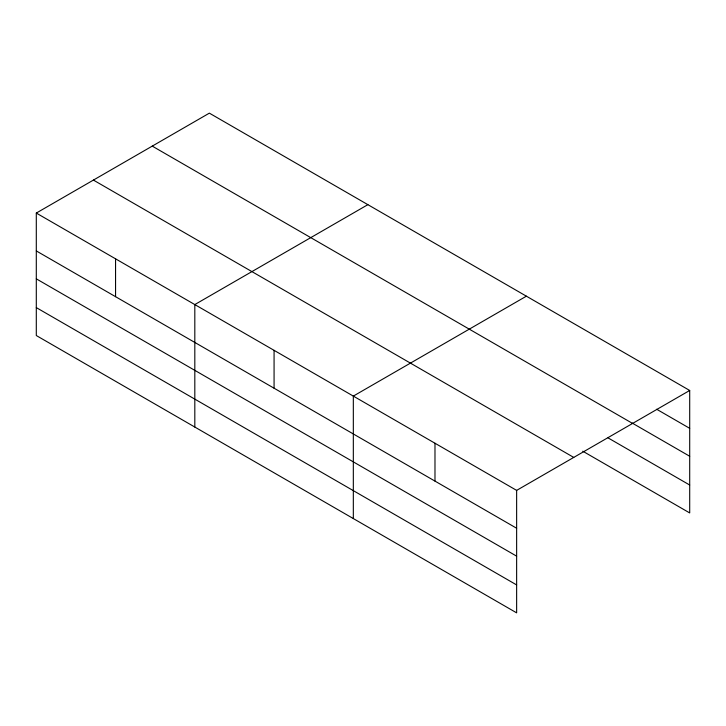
<?xml version="1.0" encoding="UTF-8"?>
<svg xmlns="http://www.w3.org/2000/svg" width="726" height="726" viewBox="0 0 726 726"><rect width="100%" height="100%" fill="white"/><g stroke="black" fill="none" stroke-linecap="round" stroke-linejoin="round"><path stroke-width="1.09" d="M516.64 556.161L516.64 490.386L36.3 213.063L36.3 335.53L516.64 612.853L516.64 556.161L36.3 278.838M582.769 451.2L689.7 512.937L689.7 390.47L209.36 113.147L36.3 213.063M367.873 204.659L194.813 304.575L194.813 427.051M526.386 296.181L353.326 396.097L353.326 518.564M516.64 490.386L689.7 390.47M656.649 409.246L689.7 428.331M632.346 423.14L689.7 456.255M152.251 146.117L632.591 423.44M608.043 437.878L689.7 485.022M93.409 180.084L573.749 457.416M36.3 250.924L516.64 528.247M36.3 307.606L516.64 584.929M434.983 443.241L434.983 481.102M274.074 350.331L274.074 388.192M115.561 258.819L115.561 296.68"/></g></svg>
